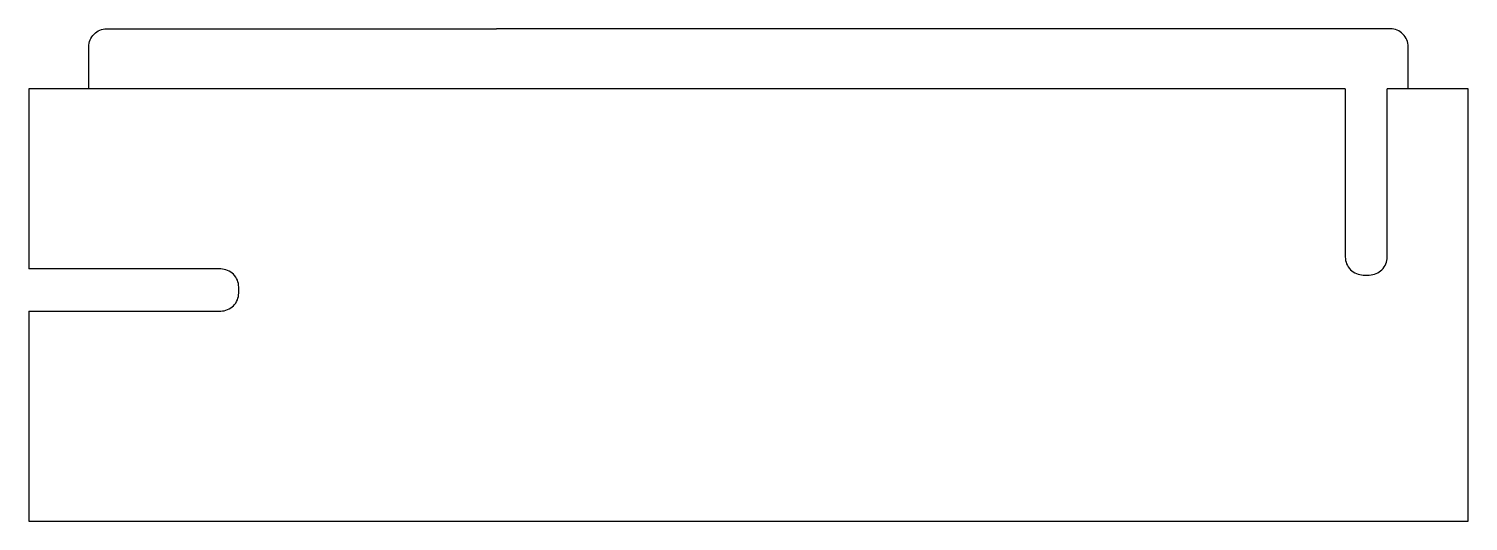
# Model space of a CAD drawing. Header units: millimetres. Extents: x 0 to 120, y 0 to 41.
import ezdxf

# ---------------------------------------------------------------- set-up
doc = ezdxf.new("R2010")
doc.units = ezdxf.units.MM
doc.layers.add('CONDUCTOR', color=7, linetype='Continuous')
doc.layers.add('THIET BI DIEN', color=5, linetype='Continuous')

# ---------------------------------------------------------------- blocks, each defined once
blk = doc.blocks.new('ZCT80S')
at = {"layer": 'CONDUCTOR', "color": 8, "ltscale": 100}
for points in [[(-55, 36), (-55, 36), (-55, 39.5, -0.414214), (-53.5, 41), (-21, 41)], [(55, 36), (55, 36), (55, 39.5, 0.414214), (53.5, 41), (-21, 41)]]:
    blk.add_lwpolyline(points, format="xyb", dxfattribs=at)
at = {"layer": 'THIET BI DIEN', "ltscale": 15}
for points in [[(-60, 17.5), (-60, 0), (60, 0), (60, 36), (53.25, 36)], [(49.75, 36), (-60, 36), (-60, 21)]]:
    blk.add_lwpolyline(points, dxfattribs=at)
for points in [[(49.75, 36), (49.75, 22, 0.414214), (51.25, 20.5), (51.75, 20.5, 0.414214), (53.25, 22), (53.25, 36)], [(-60, 17.5), (-44, 17.5, 0.414214), (-42.5, 19), (-42.5, 19.5, 0.414214), (-44, 21), (-60, 21)]]:
    blk.add_lwpolyline(points, format="xyb", dxfattribs=at)

msp = doc.modelspace()

# ---------------------------------------------------------------- block references
msp.add_blockref('ZCT80S', (60, 0))

doc.saveas('drawing.dxf')
